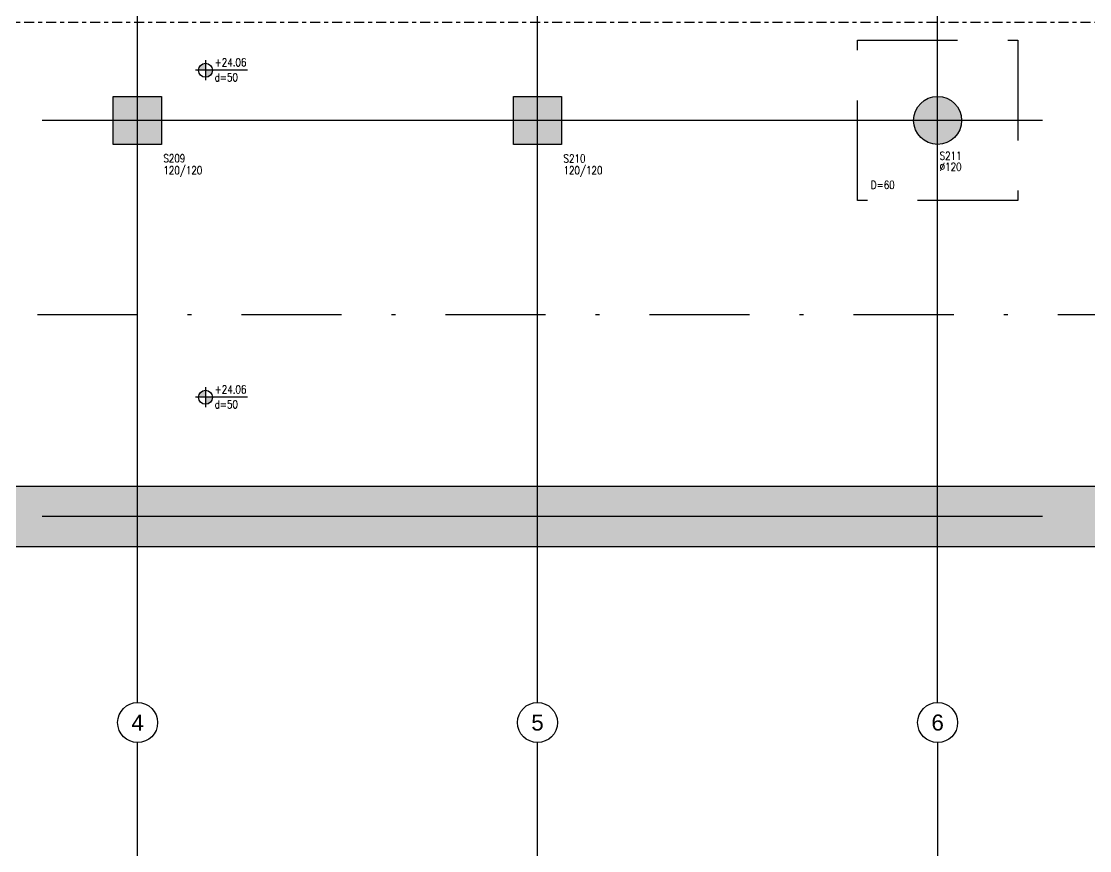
# Model space of a CAD drawing. Header units: millimetres. Extents: x 400392 to 401374, y 4543900 to 4544115.
# Drawn here: x 400680.93 to 400707.63, y 4544000.52 to 4544021.24 of the extents above; entities that cross this region are included whole.
import ezdxf
from ezdxf.enums import TextEntityAlignment as Align

# ---------------------------------------------------------------- set-up
doc = ezdxf.new("R2010")
doc.units = ezdxf.units.MM
for name, pattern in [('AKS', [3, 2.5, -0.25, 0, -0.25]), ('CENTER', [2, 1.25, -0.25, 0.25, -0.25]), ('CONTINU', [0]), ('DASHDOT2', [0.5, 0.25, -0.125, 0, -0.125]), ('HIDDEN', [0.375, 0.25, -0.125])]:
    doc.linetypes.add(name, pattern=pattern)
for name, color, linetype in [('aks prota', 2, 'AKS'), ('caks prota', 4, 'Continuous'), ('kolon prota', 1, 'Continuous'), ('kolon tarama prota', 252, 'Continuous'), ('lkolon prota', 4, 'Continuous'), ('perde prota', 1, 'Continuous'), ('PRT-AL-TUNEL_EKSENI', 14, 'DASHDOT2'), ('skesit prota', 7, 'Continuous'), ('st-s_level (kot)', 6, 'Continuous'), ('st-s_levelmark (kot işareti)', 4, 'Continuous'), ('taks prota', 7, 'Continuous'), ('temel prota', 6, 'Continuous'), ('tkolon prota', 6, 'Continuous')]:
    doc.layers.add(name, color=color, linetype=linetype)
doc.styles.add('OLCU', font='romanstw.shx')
doc.styles.add('TAKS', font='Arial Unicode.ttf')
doc.styles.add('tkolon', font='romanstw.shx')

# ---------------------------------------------------------------- blocks, each defined once
blk = doc.blocks.new('B-B Kesiti')
at = {"layer": 'aks prota', "ltscale": 10}
for p, q in [((400683.831, 4543955.395), (400683.831, 4544003.223)), ((400693.831, 4543955.395), (400693.831, 4544003.223)), ((400703.831, 4543955.395), (400703.831, 4544003.223))]:
    blk.add_line(p, q, dxfattribs=at)
at = {"layer": 'caks prota', "ltscale": 0.05}
for centre in [(400683.836, 4544003.723), (400693.829, 4544003.723), (400703.829, 4544003.723)]:
    blk.add_circle(centre, 0.5, dxfattribs=at)
at = {"layer": 'taks prota', "style": 'TAKS'}
for s, p in [('6', (400703.829, 4544003.723)), ('4', (400683.836, 4544003.723)), ('5', (400693.829, 4544003.723))]:
    blk.add_text(s, height=0.4, dxfattribs=at).set_placement(p, align=Align.MIDDLE_CENTER)
blk = doc.blocks.new('PLAN_KOT')
at = {"layer": 'st-s_levelmark (kot işareti)'}
h = blk.add_hatch(color=256, dxfattribs=at)
h.paths.add_polyline_path([(0, 17.5, 0.414214), (-17.5, 0), (0, 0)])
h.paths.add_polyline_path([(17.5, 0), (0, 0), (0, -17.5, 0.414214)])
for p, q in [((105, 0), (-25, 0)), ((0, 25), (0, -25))]:
    blk.add_line(p, q, dxfattribs=at)
blk.add_circle((0, 0), 17.5, dxfattribs=at)
at = {"layer": 'st-s_level (kot)', "color": 6, "style": 'OLCU', "width": 0.8}
for tag, p in [('KOT', (22.7, 9.8)), ('DÖŞEME_KALINLIĞI', (22.7, -27.6))]:
    blk.add_attdef(tag, p, '', height=20, dxfattribs=at)

msp = doc.modelspace()

# ---------------------------------------------------------------- hatches: boundary and pattern name
at = {"layer": 'kolon tarama prota'}
h = msp.add_hatch(color=256, dxfattribs=at)
h.dxf.hatch_style = 1
h.paths.add_polyline_path([(400733.138, 4544008.12), (400731.073, 4544009.62), (400667.579, 4544009.62), (400667.579, 4544034.52), (400689.409, 4544034.52), (400691.963, 4544038.035), (400690.75, 4544038.917), (400688.645, 4544036.02), (400666.379, 4544036.02), (400666.379, 4544008.12)])
h = msp.add_hatch(color=256, dxfattribs=at)
h.dxf.hatch_style = 1
h.paths.add_polyline_path([(400683.229, 4544019.37), (400684.429, 4544019.37), (400684.429, 4544018.17), (400683.229, 4544018.17)])
h = msp.add_hatch(color=256, dxfattribs=at)
h.dxf.hatch_style = 1
h.paths.add_polyline_path([(400693.229, 4544019.364), (400694.429, 4544019.364), (400694.429, 4544018.164), (400693.229, 4544018.164)])
h = msp.add_hatch(color=256, dxfattribs=at)
h.dxf.hatch_style = 1
edge = h.paths.add_edge_path()
edge.add_arc((400703.829, 4544018.77), 0.6, 0, 360)

# ---------------------------------------------------------------- linework, layer by layer
at = {"layer": 'aks prota', "ltscale": 10}
for p, q in [((400693.829, 4544004.223), (400693.829, 4544040.548)), ((400683.829, 4544004.223), (400683.829, 4544040.108)), ((400703.829, 4544004.223), (400703.829, 4544038.908)), ((400826.849, 4544018.77), (400660.93, 4544018.77)), ((400826.849, 4544008.87), (400660.93, 4544008.87))]:
    msp.add_line(p, q, dxfattribs=at)
at = {"layer": 'caks prota', "ltscale": 0.05}
for centre in [(400683.836, 4544003.723), (400693.829, 4544003.723), (400703.829, 4544003.723)]:
    msp.add_circle(centre, 0.5, dxfattribs=at)
at = {"layer": 'kolon prota', "color": 1}
for points in [[(400683.229, 4544019.37), (400684.429, 4544019.37), (400684.429, 4544018.17), (400683.229, 4544018.17)], [(400693.229, 4544019.364), (400694.429, 4544019.364), (400694.429, 4544018.164), (400693.229, 4544018.164)]]:
    msp.add_lwpolyline(points, close=True, dxfattribs=at)
msp.add_circle((400703.829, 4544018.77), 0.6, dxfattribs=at)
at = {"layer": 'perde prota'}
msp.add_lwpolyline([(400733.138, 4544008.12), (400731.073, 4544009.62), (400667.579, 4544009.62), (400667.579, 4544034.52), (400689.409, 4544034.52), (400691.963, 4544038.035), (400690.75, 4544038.917), (400688.645, 4544036.02), (400666.379, 4544036.02), (400666.379, 4544008.12)], close=True, dxfattribs=at)
at = {"layer": 'PRT-AL-TUNEL_EKSENI', "ltscale": 10}
msp.add_line((400660.93, 4544013.92), (400826.849, 4544013.92), dxfattribs=at)
at = {"layer": 'skesit prota', "linetype": 'CENTER', "ltscale": 0.2}
msp.add_lwpolyline([(400656.249, 4544021.227), (400823.03, 4544021.227)], dxfattribs=at)
at = {"layer": 'temel prota', "linetype": 'HIDDEN', "ltscale": 10}
msp.add_lwpolyline([(400701.829, 4544020.77), (400705.829, 4544020.77), (400705.829, 4544016.77), (400701.829, 4544016.77)], close=True, dxfattribs=at)

# ---------------------------------------------------------------- block references
msp.add_blockref('B-B Kesiti', (0, 0))
at = {"layer": 'st-s_level (kot)', "linetype": 'CONTINU', "ltscale": 0.1, "xscale": 0.01, "yscale": 0.01, "zscale": 0.01}
for p in [(400685.533, 4544020.021), (400685.533, 4544011.85)]:
    msp.add_blockref('PLAN_KOT', p, dxfattribs=at).add_auto_attribs({'KOT': '+24.06', 'DÖŞEME_KALINLIĞI': 'd=50'})

# ---------------------------------------------------------------- texts
at = {"layer": 'lkolon prota', "style": 'tkolon', "width": 0.8}
for s, p in [('120/120', (400684.479, 4544017.422)), ('120/120', (400694.479, 4544017.422)), ('%%C120', (400703.879, 4544017.509))]:
    msp.add_text(s, height=0.2, dxfattribs=at).set_placement(p)
at = {"layer": 'st-s_level (kot)', "color": 6, "style": 'OLCU', "width": 0.8}
msp.add_attdef('D=60', (400702.159, 4544017.057), '', height=0.2, dxfattribs=at)
at = {"layer": 'taks prota', "style": 'TAKS'}
for s, p in [('6', (400703.829, 4544003.723)), ('4', (400683.836, 4544003.723)), ('5', (400693.829, 4544003.723))]:
    msp.add_text(s, height=0.4, dxfattribs=at).set_placement(p, align=Align.MIDDLE_CENTER)
at = {"layer": 'tkolon prota', "style": 'tkolon', "width": 0.8}
for s, p in [('S209', (400684.479, 4544017.722)), ('S210', (400694.479, 4544017.717)), ('S211', (400703.879, 4544017.786))]:
    msp.add_text(s, height=0.2, dxfattribs=at).set_placement(p)

doc.saveas('drawing.dxf')
